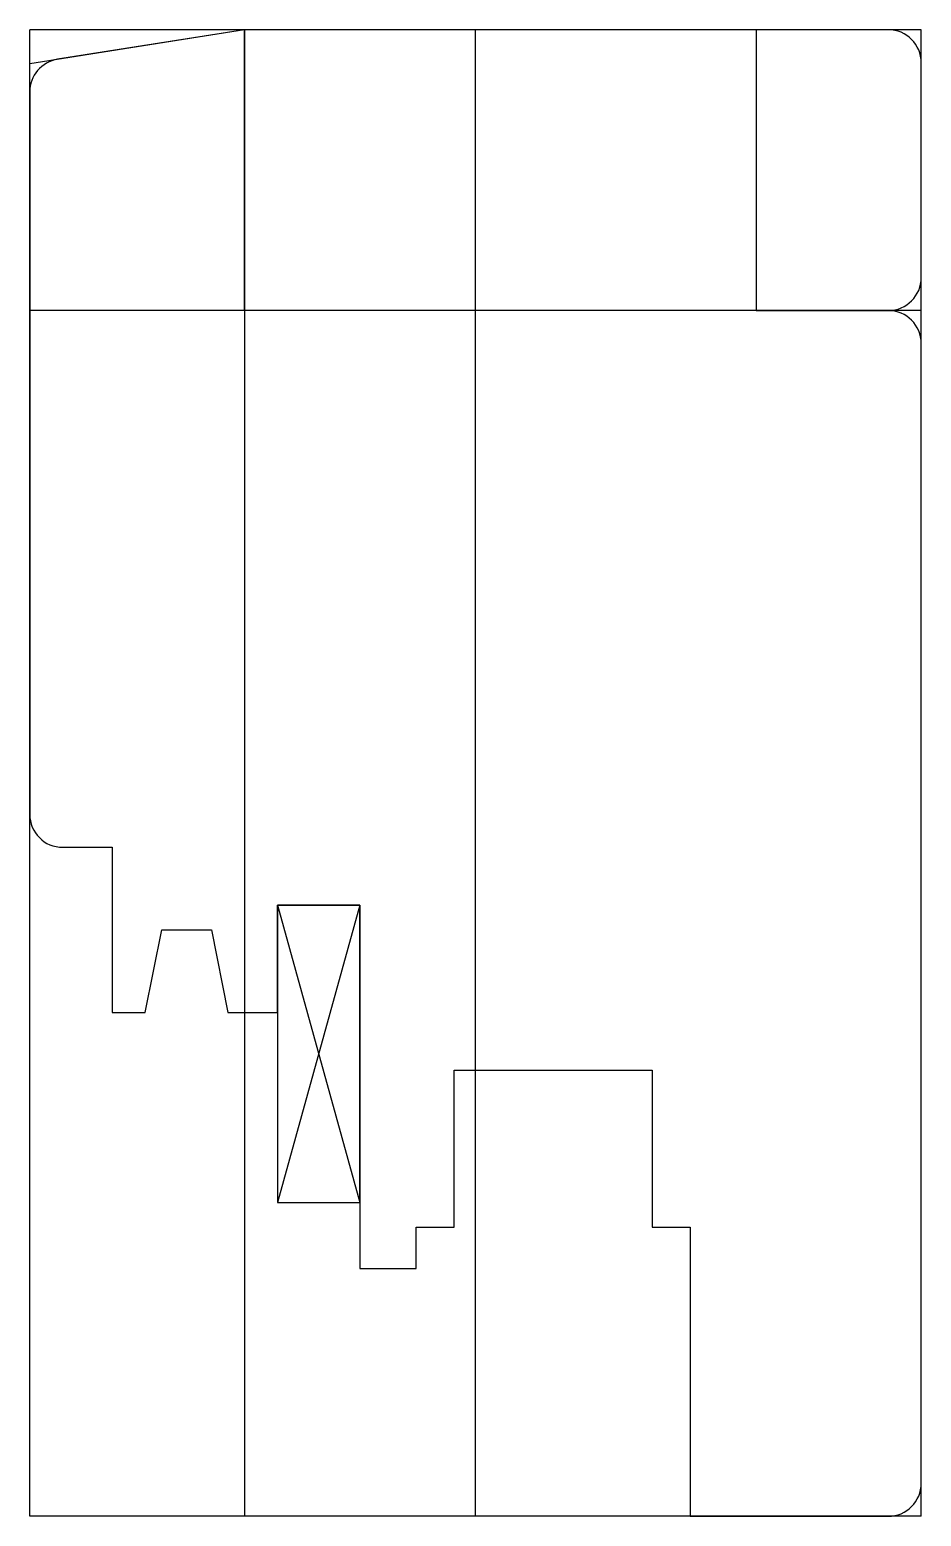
# Model space of a CAD drawing. Extents: x -40 to 14, y -10 to 80.
import ezdxf

# ---------------------------------------------------------------- set-up
doc = ezdxf.new("R2010")
doc.units = 0
doc.layers.get('0').update_dxf_attribs({"linetype": 'CONTINUOUS'})

msp = doc.modelspace()

# ---------------------------------------------------------------- linework, layer by layer
at = {"linetype": 'CONTINUOUS'}
for p, q in [((-27, 80), (-40, 77.94)), ((14, 80), (-40, 80)), ((-40, -10), (-40, 80)), ((-27, 80), (-38.31, 78.21)), ((-27, 80), (-27, -10)), ((-27, 63), (-27, 80)), ((-13, -10), (-13, 80)), ((12, 80), (4, 80)), ((4, 80), (4, 63)), ((14, -10), (14, 80)), ((14, 65), (14, 78)), ((-40, 76.23), (-40, 32.5)), ((14, 63), (-40, 63)), ((12, 63), (-27, 63)), ((4, 63), (12, 63)), ((14, -8), (14, 61)), ((-38, 30.5), (-35, 30.5)), ((-35, 30.5), (-35, 20.5)), ((-25, 20.5), (-25, 27)), ((-25, 27), (-20, 27)), ((-20, 27), (-25, 27)), ((-25, 27), (-25, 9)), ((-20, 27), (-25, 9)), ((-25, 27), (-20, 9)), ((-20, 27), (-20, 5)), ((-20, 9), (-20, 27)), ((-33, 20.5), (-32, 25.5)), ((-32, 25.5), (-29, 25.5)), ((-29, 25.5), (-28, 20.5)), ((-35, 20.5), (-33, 20.5)), ((-28, 20.5), (-25, 20.5)), ((-14.3, 7.5), (-14.3, 17)), ((-14.3, 17), (-2.3, 17)), ((-2.3, 17), (-2.3, 7.5)), ((-25, 9), (-20, 9)), ((-16.6, 5), (-16.6, 7.5)), ((-16.6, 7.5), (-14.3, 7.5)), ((-2.3, 7.5), (0, 7.5)), ((0, 7.5), (0, -10)), ((-20, 5), (-16.6, 5)), ((14, -10), (-40, -10)), ((0, -10), (12, -10))]:
    msp.add_line(p, q, dxfattribs=at)
for centre, start, end in [((12, 78), 0, 90), ((-38, 76.234), 98.91667, 180.11947), ((12, 65), 270, 0), ((12, 61), 0, 90), ((-38, 32.5), 180, 270), ((12, -8), 270, 0)]:
    msp.add_arc(centre, 2, start, end, dxfattribs=at)

doc.saveas('drawing.dxf')
